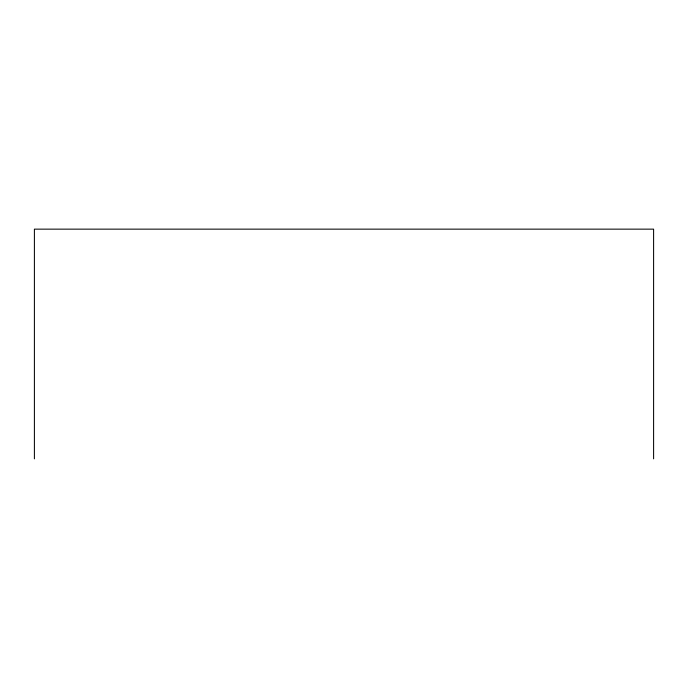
<?xml version="1.0" encoding="UTF-8"?>
<svg xmlns="http://www.w3.org/2000/svg" width="688" height="688" viewBox="0 0 688 688"><rect width="100%" height="100%" fill="white"/><g stroke="black" fill="none" stroke-linecap="round" stroke-linejoin="round"><path stroke-width="1.03" d="M653.6 458.853L653.6 229.147L34.4 229.147L34.4 458.853"/></g></svg>
